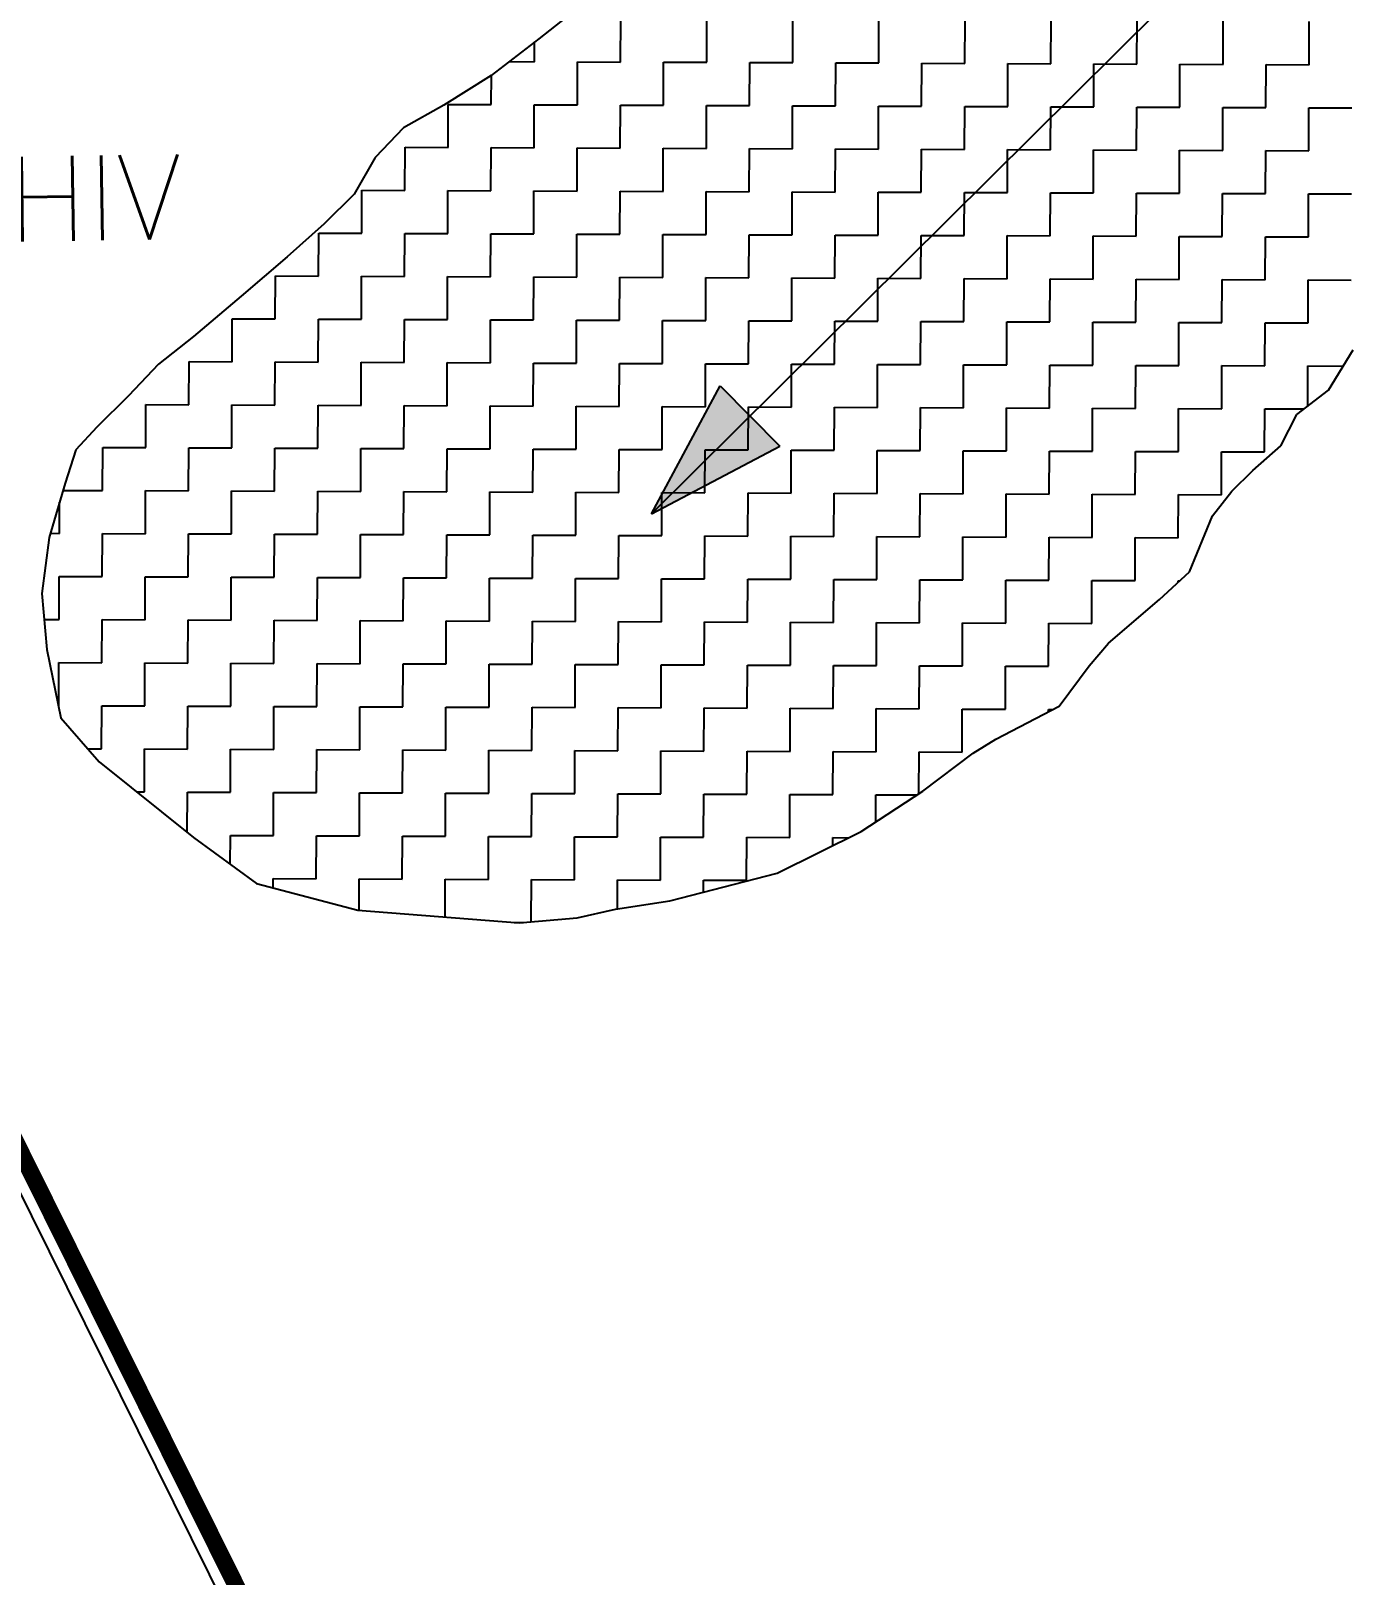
# Model space of a CAD drawing. Header units: metres. Extents: x 274536 to 279488, y 2074615 to 2078106.
# Drawn here: x 278409 to 278565, y 2076267.4 to 2076450.4 of the extents above; entities that cross this region are included whole.
import ezdxf

# ---------------------------------------------------------------- set-up
doc = ezdxf.new("R2010")
doc.units = ezdxf.units.M
for name, color, linetype in [('POLY_HATCH', 12, 'Continuous'), ('TEXT_MAPOUT', 7, 'Continuous'), ('V_BOUND_LINE', 7, 'Continuous')]:
    doc.layers.add(name, color=color, linetype=linetype)
doc.styles.get("Standard").update_dxf_attribs({"font": 'simplex.shx'})

msp = doc.modelspace()

# ---------------------------------------------------------------- hatches: boundary and pattern name
h = msp.add_hatch(color=256)
h.paths.add_polyline_path([(278494.21, 2076404.75), (278490.67, 2076408.32), (278482.54, 2076393.18)])
h.paths.add_polyline_path([(278482.54, 2076393.18), (278497.75, 2076401.18), (278494.21, 2076404.75)])

# ---------------------------------------------------------------- linework, layer by layer
for points in [[(278482.54, 2076393.18), (278552.81, 2076462.91)], [(278482.54, 2076393.18), (278490.67, 2076408.32)], [(278490.67, 2076408.32), (278497.75, 2076401.18)], [(278482.54, 2076393.18), (278497.75, 2076401.18)]]:
    msp.add_lwpolyline(points)
at = {"layer": 'POLY_HATCH'}
for p, q in [((278474.38, 2076453.58), (278469.17, 2076449.45)), ((278469.17, 2076449.45), (278463.54, 2076445.11)), ((278463.54, 2076445.11), (278457.92, 2076441.6)), ((278457.92, 2076441.6), (278453.13, 2076438.92)), ((278453.13, 2076438.92), (278449.79, 2076435.41)), ((278449.79, 2076435.41), (278447.28, 2076431.06)), ((278447.28, 2076431.06), (278443.74, 2076427.54)), ((278443.74, 2076427.54), (278439.36, 2076423.61)), ((278439.36, 2076423.61), (278433.9, 2076418.95)), ((278433.9, 2076418.95), (278428.27, 2076414.19)), ((278428.27, 2076414.19), (278424.1, 2076410.89)), ((278562.79, 2076407.83), (278565.72, 2076412.6)), ((278424.1, 2076410.89), (278420.56, 2076407.16)), ((278559.04, 2076404.94), (278562.79, 2076407.83)), ((278420.56, 2076407.16), (278416.8, 2076403.44)), ((278557.15, 2076401.21), (278559.04, 2076404.94)), ((278416.8, 2076403.44), (278414.3, 2076400.75)), ((278414.3, 2076400.75), (278413.04, 2076396.81)), ((278553.82, 2076398.32), (278557.15, 2076401.21)), ((278551.32, 2076395.84), (278553.82, 2076398.32)), ((278413.04, 2076396.81), (278411.14, 2076390.38)), ((278549.02, 2076392.94), (278551.32, 2076395.84)), ((278546.29, 2076386.3), (278549.02, 2076392.94)), ((278411.14, 2076390.38), (278410.29, 2076383.74)), ((278542.75, 2076383), (278546.29, 2076386.3)), ((278410.29, 2076383.74), (278410.88, 2076377.09)), ((278536.7, 2076377.83), (278542.75, 2076383)), ((278410.88, 2076377.09), (278412.51, 2076368.99)), ((278534.41, 2076375.14), (278536.7, 2076377.83)), ((278530.86, 2076370.38), (278534.41, 2076375.14)), ((278523.36, 2076366.46), (278530.86, 2076370.38)), ((278412.51, 2076368.99), (278417.07, 2076363.78)), ((278520.66, 2076364.81), (278523.36, 2076366.46)), ((278417.07, 2076363.78), (278428.25, 2076354.81)), ((278514.7, 2076360.29), (278520.66, 2076364.81)), ((278507.41, 2076355.54), (278514.7, 2076360.29)), ((278428.25, 2076354.81), (278435.71, 2076349.38)), ((278497.42, 2076350.6), (278507.41, 2076355.54)), ((278435.71, 2076349.38), (278447.75, 2076346.22)), ((278484.73, 2076347.32), (278497.42, 2076350.6)), ((278478.29, 2076346.31), (278484.73, 2076347.32)), ((278447.75, 2076346.22), (278466.85, 2076344.69)), ((278466.85, 2076344.69), (278473.71, 2076345.29)), ((278473.71, 2076345.29), (278478.29, 2076346.31))]:
    msp.add_line(p, q, dxfattribs=at)
at = {"layer": 'POLY_HATCH', "linetype": 'Continuous'}
for p, q in [((278478.87, 2076446.7), (278478.89, 2076451.81)), ((278489.08, 2076446.67), (278489.1, 2076451.77)), ((278499.28, 2076446.63), (278499.3, 2076451.73)), ((278509.48, 2076446.59), (278509.5, 2076451.69)), ((278519.68, 2076446.55), (278519.7, 2076451.65)), ((278529.88, 2076446.51), (278529.9, 2076451.61)), ((278540.08, 2076446.47), (278540.1, 2076451.57)), ((278550.28, 2076446.43), (278550.3, 2076451.53)), ((278560.48, 2076446.39), (278560.5, 2076451.49)), ((278468.67, 2076446.74), (278468.68, 2076449.08)), ((278465.67, 2076446.76), (278468.67, 2076446.74)), ((278473.75, 2076441.62), (278473.77, 2076446.72)), ((278473.77, 2076446.72), (278478.87, 2076446.7)), ((278483.96, 2076441.58), (278483.98, 2076446.69)), ((278483.98, 2076446.69), (278489.08, 2076446.67)), ((278494.16, 2076441.55), (278494.18, 2076446.65)), ((278494.18, 2076446.65), (278499.28, 2076446.63)), ((278504.36, 2076441.51), (278504.38, 2076446.61)), ((278504.38, 2076446.61), (278509.48, 2076446.59)), ((278514.56, 2076441.47), (278514.58, 2076446.57)), ((278514.58, 2076446.57), (278519.68, 2076446.55)), ((278524.76, 2076441.43), (278524.78, 2076446.53)), ((278524.78, 2076446.53), (278529.88, 2076446.51)), ((278534.96, 2076441.39), (278534.98, 2076446.49)), ((278534.98, 2076446.49), (278540.08, 2076446.47)), ((278545.16, 2076441.35), (278545.18, 2076446.45)), ((278545.18, 2076446.45), (278550.28, 2076446.43)), ((278555.36, 2076441.31), (278555.38, 2076446.41)), ((278555.38, 2076446.41), (278560.48, 2076446.39)), ((278463.55, 2076441.66), (278463.57, 2076445.13)), ((278458.43, 2076436.58), (278458.45, 2076441.68)), ((278458.45, 2076441.68), (278463.55, 2076441.66)), ((278468.63, 2076436.54), (278468.65, 2076441.64)), ((278468.65, 2076441.64), (278473.75, 2076441.62)), ((278478.84, 2076436.5), (278478.85, 2076441.6)), ((278478.85, 2076441.6), (278483.96, 2076441.58)), ((278489.04, 2076436.46), (278489.06, 2076441.56)), ((278489.06, 2076441.56), (278494.16, 2076441.55)), ((278499.24, 2076436.43), (278499.26, 2076441.53)), ((278499.26, 2076441.53), (278504.36, 2076441.51)), ((278509.44, 2076436.39), (278509.46, 2076441.49)), ((278509.46, 2076441.49), (278514.56, 2076441.47)), ((278519.64, 2076436.35), (278519.66, 2076441.45)), ((278519.66, 2076441.45), (278524.76, 2076441.43)), ((278529.84, 2076436.31), (278529.86, 2076441.41)), ((278529.86, 2076441.41), (278534.96, 2076441.39)), ((278540.04, 2076436.27), (278540.06, 2076441.37)), ((278540.06, 2076441.37), (278545.16, 2076441.35)), ((278550.24, 2076436.23), (278550.26, 2076441.33)), ((278550.26, 2076441.33), (278555.36, 2076441.31)), ((278560.44, 2076436.19), (278560.46, 2076441.29)), ((278560.46, 2076441.29), (278565.56, 2076441.27)), ((278453.31, 2076431.5), (278453.33, 2076436.6)), ((278453.33, 2076436.6), (278458.43, 2076436.58)), ((278463.51, 2076431.46), (278463.53, 2076436.56)), ((278463.53, 2076436.56), (278468.63, 2076436.54)), ((278473.72, 2076431.42), (278473.73, 2076436.52)), ((278473.73, 2076436.52), (278478.84, 2076436.5)), ((278483.92, 2076431.38), (278483.94, 2076436.48)), ((278483.94, 2076436.48), (278489.04, 2076436.46)), ((278494.12, 2076431.34), (278494.14, 2076436.44)), ((278494.14, 2076436.44), (278499.24, 2076436.43)), ((278504.32, 2076431.3), (278504.34, 2076436.41)), ((278504.34, 2076436.41), (278509.44, 2076436.39)), ((278514.52, 2076431.27), (278514.54, 2076436.37)), ((278514.54, 2076436.37), (278519.64, 2076436.35)), ((278524.72, 2076431.23), (278524.74, 2076436.33)), ((278524.74, 2076436.33), (278529.84, 2076436.31)), ((278534.92, 2076431.19), (278534.94, 2076436.29)), ((278534.94, 2076436.29), (278540.04, 2076436.27)), ((278545.12, 2076431.15), (278545.14, 2076436.25)), ((278545.14, 2076436.25), (278550.24, 2076436.23)), ((278555.32, 2076431.11), (278555.34, 2076436.21)), ((278555.34, 2076436.21), (278560.44, 2076436.19)), ((278448.19, 2076426.42), (278448.21, 2076431.52)), ((278448.21, 2076431.52), (278453.31, 2076431.5)), ((278458.39, 2076426.38), (278458.41, 2076431.48)), ((278458.41, 2076431.48), (278463.51, 2076431.46)), ((278468.59, 2076426.34), (278468.61, 2076431.44)), ((278468.61, 2076431.44), (278473.72, 2076431.42)), ((278478.8, 2076426.3), (278478.82, 2076431.4)), ((278478.82, 2076431.4), (278483.92, 2076431.38)), ((278489, 2076426.26), (278489.02, 2076431.36)), ((278489.02, 2076431.36), (278494.12, 2076431.34)), ((278499.2, 2076426.22), (278499.22, 2076431.32)), ((278499.22, 2076431.32), (278504.32, 2076431.3)), ((278509.4, 2076426.18), (278509.42, 2076431.29)), ((278509.42, 2076431.29), (278514.52, 2076431.27)), ((278519.6, 2076426.15), (278519.62, 2076431.25)), ((278519.62, 2076431.25), (278524.72, 2076431.23)), ((278529.8, 2076426.11), (278529.82, 2076431.21)), ((278529.82, 2076431.21), (278534.92, 2076431.19)), ((278540, 2076426.07), (278540.02, 2076431.17)), ((278540.02, 2076431.17), (278545.12, 2076431.15)), ((278550.2, 2076426.03), (278550.22, 2076431.13)), ((278550.22, 2076431.13), (278555.32, 2076431.11)), ((278560.41, 2076425.99), (278560.42, 2076431.09)), ((278560.42, 2076431.09), (278565.53, 2076431.07)), ((278443.07, 2076421.34), (278443.09, 2076426.44)), ((278443.09, 2076426.44), (278448.19, 2076426.42)), ((278453.27, 2076421.3), (278453.29, 2076426.4)), ((278453.29, 2076426.4), (278458.39, 2076426.38)), ((278463.47, 2076421.26), (278463.49, 2076426.36)), ((278463.49, 2076426.36), (278468.59, 2076426.34)), ((278473.68, 2076421.22), (278473.7, 2076426.32)), ((278473.7, 2076426.32), (278478.8, 2076426.3)), ((278483.88, 2076421.18), (278483.9, 2076426.28)), ((278483.9, 2076426.28), (278489, 2076426.26)), ((278494.08, 2076421.14), (278494.1, 2076426.24)), ((278494.1, 2076426.24), (278499.2, 2076426.22)), ((278504.28, 2076421.1), (278504.3, 2076426.2)), ((278504.3, 2076426.2), (278509.4, 2076426.18)), ((278514.48, 2076421.06), (278514.5, 2076426.16)), ((278514.5, 2076426.16), (278519.6, 2076426.15)), ((278524.68, 2076421.02), (278524.7, 2076426.13)), ((278524.7, 2076426.13), (278529.8, 2076426.11)), ((278534.88, 2076420.99), (278534.9, 2076426.09)), ((278534.9, 2076426.09), (278540, 2076426.07)), ((278545.08, 2076420.95), (278545.1, 2076426.05)), ((278545.1, 2076426.05), (278550.2, 2076426.03)), ((278555.28, 2076420.91), (278555.3, 2076426.01)), ((278555.3, 2076426.01), (278560.41, 2076425.99)), ((278437.95, 2076416.26), (278437.97, 2076421.36)), ((278437.97, 2076421.36), (278443.07, 2076421.34)), ((278448.15, 2076416.22), (278448.17, 2076421.32)), ((278448.17, 2076421.32), (278453.27, 2076421.3)), ((278458.35, 2076416.18), (278458.37, 2076421.28)), ((278458.37, 2076421.28), (278463.47, 2076421.26)), ((278468.56, 2076416.14), (278468.58, 2076421.24)), ((278468.58, 2076421.24), (278473.68, 2076421.22)), ((278478.76, 2076416.1), (278478.78, 2076421.2)), ((278478.78, 2076421.2), (278483.88, 2076421.18)), ((278488.96, 2076416.06), (278488.98, 2076421.16)), ((278488.98, 2076421.16), (278494.08, 2076421.14)), ((278499.16, 2076416.02), (278499.18, 2076421.12)), ((278499.18, 2076421.12), (278504.28, 2076421.1)), ((278509.36, 2076415.98), (278509.38, 2076421.08)), ((278509.38, 2076421.08), (278514.48, 2076421.06)), ((278519.56, 2076415.94), (278519.58, 2076421.04)), ((278519.58, 2076421.04), (278524.68, 2076421.02)), ((278529.76, 2076415.9), (278529.78, 2076421.01)), ((278529.78, 2076421.01), (278534.88, 2076420.99)), ((278539.96, 2076415.87), (278539.98, 2076420.97)), ((278539.98, 2076420.97), (278545.08, 2076420.95)), ((278550.16, 2076415.83), (278550.18, 2076420.93)), ((278550.18, 2076420.93), (278555.28, 2076420.91)), ((278560.37, 2076415.79), (278560.39, 2076420.89)), ((278560.39, 2076420.89), (278565.49, 2076420.87)), ((278432.83, 2076411.18), (278432.85, 2076416.28)), ((278432.85, 2076416.28), (278437.95, 2076416.26)), ((278443.03, 2076411.14), (278443.05, 2076416.24)), ((278443.05, 2076416.24), (278448.15, 2076416.22)), ((278453.23, 2076411.1), (278453.25, 2076416.2)), ((278453.25, 2076416.2), (278458.35, 2076416.18)), ((278463.44, 2076411.06), (278463.45, 2076416.16)), ((278463.45, 2076416.16), (278468.56, 2076416.14)), ((278473.64, 2076411.02), (278473.66, 2076416.12)), ((278473.66, 2076416.12), (278478.76, 2076416.1)), ((278483.84, 2076410.98), (278483.86, 2076416.08)), ((278483.86, 2076416.08), (278488.96, 2076416.06)), ((278494.04, 2076410.94), (278494.06, 2076416.04)), ((278494.06, 2076416.04), (278499.16, 2076416.02)), ((278504.24, 2076410.9), (278504.26, 2076416)), ((278504.26, 2076416), (278509.36, 2076415.98)), ((278514.44, 2076410.86), (278514.46, 2076415.96)), ((278514.46, 2076415.96), (278519.56, 2076415.94)), ((278524.64, 2076410.82), (278524.66, 2076415.92)), ((278524.66, 2076415.92), (278529.76, 2076415.9)), ((278534.84, 2076410.78), (278534.86, 2076415.89)), ((278534.86, 2076415.89), (278539.96, 2076415.87)), ((278545.04, 2076410.75), (278545.06, 2076415.85)), ((278545.06, 2076415.85), (278550.16, 2076415.83)), ((278555.25, 2076410.71), (278555.27, 2076415.81)), ((278555.27, 2076415.81), (278560.37, 2076415.79)), ((278427.71, 2076406.1), (278427.73, 2076411.2)), ((278427.73, 2076411.2), (278432.83, 2076411.18)), ((278437.91, 2076406.06), (278437.93, 2076411.16)), ((278437.93, 2076411.16), (278443.03, 2076411.14)), ((278448.11, 2076406.02), (278448.13, 2076411.12)), ((278448.13, 2076411.12), (278453.23, 2076411.1)), ((278458.32, 2076405.98), (278458.33, 2076411.08)), ((278458.33, 2076411.08), (278463.44, 2076411.06)), ((278468.52, 2076405.94), (278468.54, 2076411.04)), ((278468.54, 2076411.04), (278473.64, 2076411.02)), ((278478.72, 2076405.9), (278478.74, 2076411)), ((278478.74, 2076411), (278483.84, 2076410.98)), ((278488.92, 2076405.86), (278488.94, 2076410.96)), ((278488.94, 2076410.96), (278494.04, 2076410.94)), ((278499.12, 2076405.82), (278499.14, 2076410.92)), ((278499.14, 2076410.92), (278504.24, 2076410.9)), ((278509.32, 2076405.78), (278509.34, 2076410.88)), ((278509.34, 2076410.88), (278514.44, 2076410.86)), ((278519.52, 2076405.74), (278519.54, 2076410.84)), ((278519.54, 2076410.84), (278524.64, 2076410.82)), ((278529.72, 2076405.7), (278529.74, 2076410.8)), ((278529.74, 2076410.8), (278534.84, 2076410.78)), ((278539.92, 2076405.66), (278539.94, 2076410.76)), ((278539.94, 2076410.76), (278545.04, 2076410.75)), ((278550.13, 2076405.62), (278550.14, 2076410.73)), ((278550.14, 2076410.73), (278555.25, 2076410.71)), ((278560.33, 2076405.94), (278560.35, 2076410.69)), ((278560.35, 2076410.69), (278564.53, 2076410.67)), ((278422.59, 2076401.02), (278422.61, 2076406.12)), ((278422.61, 2076406.12), (278427.71, 2076406.1)), ((278432.79, 2076400.98), (278432.81, 2076406.08)), ((278432.81, 2076406.08), (278437.91, 2076406.06)), ((278442.99, 2076400.94), (278443.01, 2076406.04)), ((278443.01, 2076406.04), (278448.11, 2076406.02)), ((278453.19, 2076400.9), (278453.21, 2076406)), ((278453.21, 2076406), (278458.32, 2076405.98)), ((278463.4, 2076400.86), (278463.42, 2076405.96)), ((278463.42, 2076405.96), (278468.52, 2076405.94)), ((278473.6, 2076400.82), (278473.62, 2076405.92)), ((278473.62, 2076405.92), (278478.72, 2076405.9)), ((278483.8, 2076400.78), (278483.82, 2076405.88)), ((278483.82, 2076405.88), (278488.92, 2076405.86)), ((278494, 2076400.74), (278494.02, 2076405.84)), ((278494.02, 2076405.84), (278499.12, 2076405.82)), ((278504.2, 2076400.7), (278504.22, 2076405.8)), ((278504.22, 2076405.8), (278509.32, 2076405.78)), ((278514.4, 2076400.66), (278514.42, 2076405.76)), ((278514.42, 2076405.76), (278519.52, 2076405.74)), ((278524.6, 2076400.62), (278524.62, 2076405.72)), ((278524.62, 2076405.72), (278529.72, 2076405.7)), ((278534.8, 2076400.58), (278534.82, 2076405.68)), ((278534.82, 2076405.68), (278539.92, 2076405.66)), ((278545.01, 2076400.54), (278545.02, 2076405.64)), ((278545.02, 2076405.64), (278550.13, 2076405.62)), ((278555.21, 2076400.5), (278555.23, 2076405.61)), ((278555.23, 2076405.61), (278559.87, 2076405.59)), ((278417.47, 2076395.94), (278417.49, 2076401.04)), ((278417.49, 2076401.04), (278422.59, 2076401.02)), ((278427.67, 2076395.9), (278427.69, 2076401)), ((278427.69, 2076401), (278432.79, 2076400.98)), ((278437.87, 2076395.86), (278437.89, 2076400.96)), ((278437.89, 2076400.96), (278442.99, 2076400.94)), ((278448.07, 2076395.82), (278448.09, 2076400.92)), ((278448.09, 2076400.92), (278453.19, 2076400.9)), ((278458.28, 2076395.78), (278458.3, 2076400.88)), ((278458.3, 2076400.88), (278463.4, 2076400.86)), ((278468.48, 2076395.74), (278468.5, 2076400.84)), ((278468.5, 2076400.84), (278473.6, 2076400.82)), ((278478.68, 2076395.7), (278478.7, 2076400.8)), ((278478.7, 2076400.8), (278483.8, 2076400.78)), ((278488.88, 2076395.66), (278488.9, 2076400.76)), ((278488.9, 2076400.76), (278494, 2076400.74)), ((278499.08, 2076395.62), (278499.1, 2076400.72)), ((278499.1, 2076400.72), (278504.2, 2076400.7)), ((278509.28, 2076395.58), (278509.3, 2076400.68)), ((278509.3, 2076400.68), (278514.4, 2076400.66)), ((278519.48, 2076395.54), (278519.5, 2076400.64)), ((278519.5, 2076400.64), (278524.6, 2076400.62)), ((278529.68, 2076395.5), (278529.7, 2076400.6)), ((278529.7, 2076400.6), (278534.8, 2076400.58)), ((278539.88, 2076395.46), (278539.9, 2076400.56)), ((278539.9, 2076400.56), (278545.01, 2076400.54)), ((278550.09, 2076395.42), (278550.11, 2076400.52)), ((278550.11, 2076400.52), (278555.21, 2076400.5)), ((278412.79, 2076395.95), (278417.47, 2076395.94)), ((278422.55, 2076390.81), (278422.57, 2076395.92)), ((278422.57, 2076395.92), (278427.67, 2076395.9)), ((278432.75, 2076390.78), (278432.77, 2076395.88)), ((278432.77, 2076395.88), (278437.87, 2076395.86)), ((278442.95, 2076390.74), (278442.97, 2076395.84)), ((278442.97, 2076395.84), (278448.07, 2076395.82)), ((278453.16, 2076390.7), (278453.18, 2076395.8)), ((278453.18, 2076395.8), (278458.28, 2076395.78)), ((278463.36, 2076390.66), (278463.38, 2076395.76)), ((278463.38, 2076395.76), (278468.48, 2076395.74)), ((278473.56, 2076390.62), (278473.58, 2076395.72)), ((278473.58, 2076395.72), (278478.68, 2076395.7)), ((278483.76, 2076390.58), (278483.78, 2076395.68)), ((278483.78, 2076395.68), (278488.88, 2076395.66)), ((278493.96, 2076390.54), (278493.98, 2076395.64)), ((278493.98, 2076395.64), (278499.08, 2076395.62)), ((278504.16, 2076390.5), (278504.18, 2076395.6)), ((278504.18, 2076395.6), (278509.28, 2076395.58)), ((278514.36, 2076390.46), (278514.38, 2076395.56)), ((278514.38, 2076395.56), (278519.48, 2076395.54)), ((278524.56, 2076390.42), (278524.58, 2076395.52)), ((278524.58, 2076395.52), (278529.68, 2076395.5)), ((278534.76, 2076390.38), (278534.78, 2076395.48)), ((278534.78, 2076395.48), (278539.88, 2076395.46)), ((278544.97, 2076390.34), (278544.99, 2076395.44)), ((278544.99, 2076395.44), (278550.09, 2076395.42)), ((278412.35, 2076390.85), (278412.37, 2076394.53)), ((278411.28, 2076390.86), (278412.35, 2076390.85)), ((278417.43, 2076385.73), (278417.45, 2076390.83)), ((278417.45, 2076390.83), (278422.55, 2076390.81)), ((278427.63, 2076385.69), (278427.65, 2076390.8)), ((278427.65, 2076390.8), (278432.75, 2076390.78)), ((278437.83, 2076385.66), (278437.85, 2076390.76)), ((278437.85, 2076390.76), (278442.95, 2076390.74)), ((278448.04, 2076385.62), (278448.05, 2076390.72)), ((278448.05, 2076390.72), (278453.16, 2076390.7)), ((278458.24, 2076385.58), (278458.26, 2076390.68)), ((278458.26, 2076390.68), (278463.36, 2076390.66)), ((278468.44, 2076385.54), (278468.46, 2076390.64)), ((278468.46, 2076390.64), (278473.56, 2076390.62)), ((278478.64, 2076385.5), (278478.66, 2076390.6)), ((278478.66, 2076390.6), (278483.76, 2076390.58)), ((278488.84, 2076385.46), (278488.86, 2076390.56)), ((278488.86, 2076390.56), (278493.96, 2076390.54)), ((278499.04, 2076385.42), (278499.06, 2076390.52)), ((278499.06, 2076390.52), (278504.16, 2076390.5)), ((278509.24, 2076385.38), (278509.26, 2076390.48)), ((278509.26, 2076390.48), (278514.36, 2076390.46)), ((278519.44, 2076385.34), (278519.46, 2076390.44)), ((278519.46, 2076390.44), (278524.56, 2076390.42)), ((278529.64, 2076385.3), (278529.66, 2076390.4)), ((278529.66, 2076390.4), (278534.76, 2076390.38)), ((278539.85, 2076385.26), (278539.87, 2076390.36)), ((278539.87, 2076390.36), (278544.97, 2076390.34)), ((278412.31, 2076380.65), (278412.33, 2076385.75)), ((278412.33, 2076385.75), (278417.43, 2076385.73)), ((278422.51, 2076380.61), (278422.53, 2076385.71)), ((278422.53, 2076385.71), (278427.63, 2076385.69)), ((278432.71, 2076380.57), (278432.73, 2076385.67)), ((278432.73, 2076385.67), (278437.83, 2076385.66)), ((278442.92, 2076380.54), (278442.93, 2076385.64)), ((278442.93, 2076385.64), (278448.04, 2076385.62)), ((278453.12, 2076380.5), (278453.14, 2076385.6)), ((278453.14, 2076385.6), (278458.24, 2076385.58)), ((278463.32, 2076380.46), (278463.34, 2076385.56)), ((278463.34, 2076385.56), (278468.44, 2076385.54)), ((278473.52, 2076380.42), (278473.54, 2076385.52)), ((278473.54, 2076385.52), (278478.64, 2076385.5)), ((278483.72, 2076380.38), (278483.74, 2076385.48)), ((278483.74, 2076385.48), (278488.84, 2076385.46)), ((278493.92, 2076380.34), (278493.94, 2076385.44)), ((278493.94, 2076385.44), (278499.04, 2076385.42)), ((278504.12, 2076380.3), (278504.14, 2076385.4)), ((278504.14, 2076385.4), (278509.24, 2076385.38)), ((278514.32, 2076380.26), (278514.34, 2076385.36)), ((278514.34, 2076385.36), (278519.44, 2076385.34)), ((278524.52, 2076380.22), (278524.54, 2076385.32)), ((278524.54, 2076385.32), (278529.64, 2076385.3)), ((278534.73, 2076380.18), (278534.74, 2076385.28)), ((278534.74, 2076385.28), (278539.85, 2076385.26)), ((278544.95, 2076385.24), (278545.15, 2076385.24)), ((278544.95, 2076385.05), (278544.95, 2076385.24)), ((278410.56, 2076380.66), (278412.31, 2076380.65)), ((278417.39, 2076375.53), (278417.41, 2076380.63)), ((278417.41, 2076380.63), (278422.51, 2076380.61)), ((278427.59, 2076375.49), (278427.61, 2076380.59)), ((278427.61, 2076380.59), (278432.71, 2076380.57)), ((278437.79, 2076375.45), (278437.81, 2076380.55)), ((278437.81, 2076380.55), (278442.92, 2076380.54)), ((278448, 2076375.41), (278448.02, 2076380.52)), ((278448.02, 2076380.52), (278453.12, 2076380.5)), ((278458.2, 2076375.38), (278458.22, 2076380.48)), ((278458.22, 2076380.48), (278463.32, 2076380.46)), ((278468.4, 2076375.34), (278468.42, 2076380.44)), ((278468.42, 2076380.44), (278473.52, 2076380.42)), ((278478.6, 2076375.3), (278478.62, 2076380.4)), ((278478.62, 2076380.4), (278483.72, 2076380.38)), ((278488.8, 2076375.26), (278488.82, 2076380.36)), ((278488.82, 2076380.36), (278493.92, 2076380.34)), ((278499, 2076375.22), (278499.02, 2076380.32)), ((278499.02, 2076380.32), (278504.12, 2076380.3)), ((278509.2, 2076375.18), (278509.22, 2076380.28)), ((278509.22, 2076380.28), (278514.32, 2076380.26)), ((278519.4, 2076375.14), (278519.42, 2076380.24)), ((278519.42, 2076380.24), (278524.52, 2076380.22)), ((278529.61, 2076375.1), (278529.62, 2076380.2)), ((278529.62, 2076380.2), (278534.73, 2076380.18)), ((278412.27, 2076370.45), (278412.29, 2076375.55)), ((278412.29, 2076375.55), (278417.39, 2076375.53)), ((278422.47, 2076370.41), (278422.49, 2076375.51)), ((278422.49, 2076375.51), (278427.59, 2076375.49)), ((278432.67, 2076370.37), (278432.69, 2076375.47)), ((278432.69, 2076375.47), (278437.79, 2076375.45)), ((278442.88, 2076370.33), (278442.9, 2076375.43)), ((278442.9, 2076375.43), (278448, 2076375.41)), ((278453.08, 2076370.29), (278453.1, 2076375.4)), ((278453.1, 2076375.4), (278458.2, 2076375.38)), ((278463.28, 2076370.26), (278463.3, 2076375.36)), ((278463.3, 2076375.36), (278468.4, 2076375.34)), ((278473.48, 2076370.22), (278473.5, 2076375.32)), ((278473.5, 2076375.32), (278478.6, 2076375.3)), ((278483.68, 2076370.18), (278483.7, 2076375.28)), ((278483.7, 2076375.28), (278488.8, 2076375.26)), ((278493.88, 2076370.14), (278493.9, 2076375.24)), ((278493.9, 2076375.24), (278499, 2076375.22)), ((278504.08, 2076370.1), (278504.1, 2076375.2)), ((278504.1, 2076375.2), (278509.2, 2076375.18)), ((278514.28, 2076370.06), (278514.3, 2076375.16)), ((278514.3, 2076375.16), (278519.4, 2076375.14)), ((278524.48, 2076370.02), (278524.5, 2076375.12)), ((278524.5, 2076375.12), (278529.61, 2076375.1)), ((278412.22, 2076370.45), (278412.27, 2076370.45)), ((278417.35, 2076365.33), (278417.37, 2076370.43)), ((278417.37, 2076370.43), (278422.47, 2076370.41)), ((278427.55, 2076365.29), (278427.57, 2076370.39)), ((278427.57, 2076370.39), (278432.67, 2076370.37)), ((278437.76, 2076365.25), (278437.78, 2076370.35)), ((278437.78, 2076370.35), (278442.88, 2076370.33)), ((278447.96, 2076365.21), (278447.98, 2076370.31)), ((278447.98, 2076370.31), (278453.08, 2076370.29)), ((278458.16, 2076365.17), (278458.18, 2076370.27)), ((278458.18, 2076370.27), (278463.28, 2076370.26)), ((278468.36, 2076365.14), (278468.38, 2076370.24)), ((278468.38, 2076370.24), (278473.48, 2076370.22)), ((278478.56, 2076365.1), (278478.58, 2076370.2)), ((278478.58, 2076370.2), (278483.68, 2076370.18)), ((278488.76, 2076365.06), (278488.78, 2076370.16)), ((278488.78, 2076370.16), (278493.88, 2076370.14)), ((278498.96, 2076365.02), (278498.98, 2076370.12)), ((278498.98, 2076370.12), (278504.08, 2076370.1)), ((278509.16, 2076364.98), (278509.18, 2076370.08)), ((278509.18, 2076370.08), (278514.28, 2076370.06)), ((278519.36, 2076364.94), (278519.38, 2076370.04)), ((278519.38, 2076370.04), (278524.48, 2076370.02)), ((278529.58, 2076369.71), (278529.59, 2076370)), ((278529.59, 2076370), (278530.13, 2076370)), ((278415.7, 2076365.34), (278417.35, 2076365.33)), ((278422.43, 2076360.21), (278422.45, 2076365.31)), ((278422.45, 2076365.31), (278427.55, 2076365.29)), ((278432.64, 2076360.17), (278432.65, 2076365.27)), ((278432.65, 2076365.27), (278437.76, 2076365.25)), ((278442.84, 2076360.13), (278442.86, 2076365.23)), ((278442.86, 2076365.23), (278447.96, 2076365.21)), ((278453.04, 2076360.09), (278453.06, 2076365.19)), ((278453.06, 2076365.19), (278458.16, 2076365.17)), ((278463.24, 2076360.05), (278463.26, 2076365.15)), ((278463.26, 2076365.15), (278468.36, 2076365.14)), ((278473.44, 2076360.01), (278473.46, 2076365.12)), ((278473.46, 2076365.12), (278478.56, 2076365.1)), ((278483.64, 2076359.98), (278483.66, 2076365.08)), ((278483.66, 2076365.08), (278488.76, 2076365.06)), ((278493.84, 2076359.94), (278493.86, 2076365.04)), ((278493.86, 2076365.04), (278498.96, 2076365.02)), ((278504.04, 2076359.9), (278504.06, 2076365)), ((278504.06, 2076365), (278509.16, 2076364.98)), ((278514.24, 2076359.99), (278514.26, 2076364.96)), ((278514.26, 2076364.96), (278519.36, 2076364.94)), ((278421.51, 2076360.21), (278422.43, 2076360.21)), ((278427.52, 2076355.4), (278427.53, 2076360.19)), ((278427.53, 2076360.19), (278432.64, 2076360.17)), ((278437.72, 2076355.05), (278437.74, 2076360.15)), ((278437.74, 2076360.15), (278442.84, 2076360.13)), ((278447.92, 2076355.01), (278447.94, 2076360.11)), ((278447.94, 2076360.11), (278453.04, 2076360.09)), ((278458.12, 2076354.97), (278458.14, 2076360.07)), ((278458.14, 2076360.07), (278463.24, 2076360.05)), ((278468.32, 2076354.93), (278468.34, 2076360.03)), ((278468.34, 2076360.03), (278473.44, 2076360.01)), ((278478.52, 2076354.89), (278478.54, 2076360)), ((278478.54, 2076360), (278483.64, 2076359.98)), ((278488.72, 2076354.86), (278488.74, 2076359.96)), ((278488.74, 2076359.96), (278493.84, 2076359.94)), ((278498.92, 2076354.82), (278498.94, 2076359.92)), ((278498.94, 2076359.92), (278504.04, 2076359.9)), ((278509.13, 2076356.66), (278509.14, 2076359.88)), ((278509.14, 2076359.88), (278514.04, 2076359.86)), ((278432.6, 2076351.64), (278432.62, 2076355.07)), ((278432.62, 2076355.07), (278437.72, 2076355.05)), ((278442.8, 2076349.93), (278442.82, 2076355.03)), ((278442.82, 2076355.03), (278447.92, 2076355.01)), ((278453, 2076349.89), (278453.02, 2076354.99)), ((278453.02, 2076354.99), (278458.12, 2076354.97)), ((278463.2, 2076349.85), (278463.22, 2076354.95)), ((278463.22, 2076354.95), (278468.32, 2076354.93)), ((278473.4, 2076349.81), (278473.42, 2076354.91)), ((278473.42, 2076354.91), (278478.52, 2076354.89)), ((278483.6, 2076349.77), (278483.62, 2076354.87)), ((278483.62, 2076354.87), (278488.72, 2076354.86)), ((278493.8, 2076349.74), (278493.82, 2076354.84)), ((278493.82, 2076354.84), (278498.92, 2076354.82)), ((278504.02, 2076354.8), (278505.89, 2076354.79)), ((278504.02, 2076353.86), (278504.02, 2076354.8)), ((278437.69, 2076348.86), (278437.7, 2076349.95)), ((278437.7, 2076349.95), (278442.8, 2076349.93)), ((278447.88, 2076346.21), (278447.9, 2076349.91)), ((278447.9, 2076349.91), (278453, 2076349.89)), ((278458.08, 2076345.39), (278458.1, 2076349.87)), ((278458.1, 2076349.87), (278463.2, 2076349.85)), ((278468.28, 2076344.82), (278468.3, 2076349.83)), ((278468.3, 2076349.83), (278473.4, 2076349.81)), ((278478.49, 2076346.34), (278478.5, 2076349.79)), ((278478.5, 2076349.79), (278483.6, 2076349.77)), ((278488.7, 2076349.75), (278493.8, 2076349.74)), ((278488.7, 2076348.35), (278488.7, 2076349.75)), ((278466.26, 2076344.74), (278467.35, 2076344.74))]:
    msp.add_line(p, q, dxfattribs=at)
at = {"layer": 'V_BOUND_LINE'}
msp.add_line((278441.51, 2076244.64), (278357.13, 2076414.62), dxfattribs=at)
at = {"layer": 'V_BOUND_LINE', "const_width": 2.01}
msp.add_lwpolyline([(277827.32, 2076368.7), (277846.42, 2076353.46), (277848.19, 2076347.41), (277867.04, 2076326.78), (277918.64, 2076303.23), (277983.67, 2076308.19), (277983.97, 2076382.7), (277953.29, 2076381.93), (277965.45, 2076428.29), (277948.48, 2076464.04), (277953.52, 2076489.73), (278004.91, 2076481.02), (278015.37, 2076480.83), (278026.4, 2076488.4), (278083.32, 2076461.43), (278203.17, 2076406.14), (278284.22, 2076399.87), (278357.13, 2076414.62), (278397.01, 2076339.23), (278487.68, 2076156.66), (278385.84, 2076002.91), (278307.32, 2075892.34)], dxfattribs=at)

# ---------------------------------------------------------------- texts
at = {"layer": 'TEXT_MAPOUT'}
msp.add_text('MAUJE RANDCHI SHIV', height=10.0424, rotation=0.8064, dxfattribs=at).set_placement((278284.05, 2076423.7))

doc.saveas('drawing.dxf')
